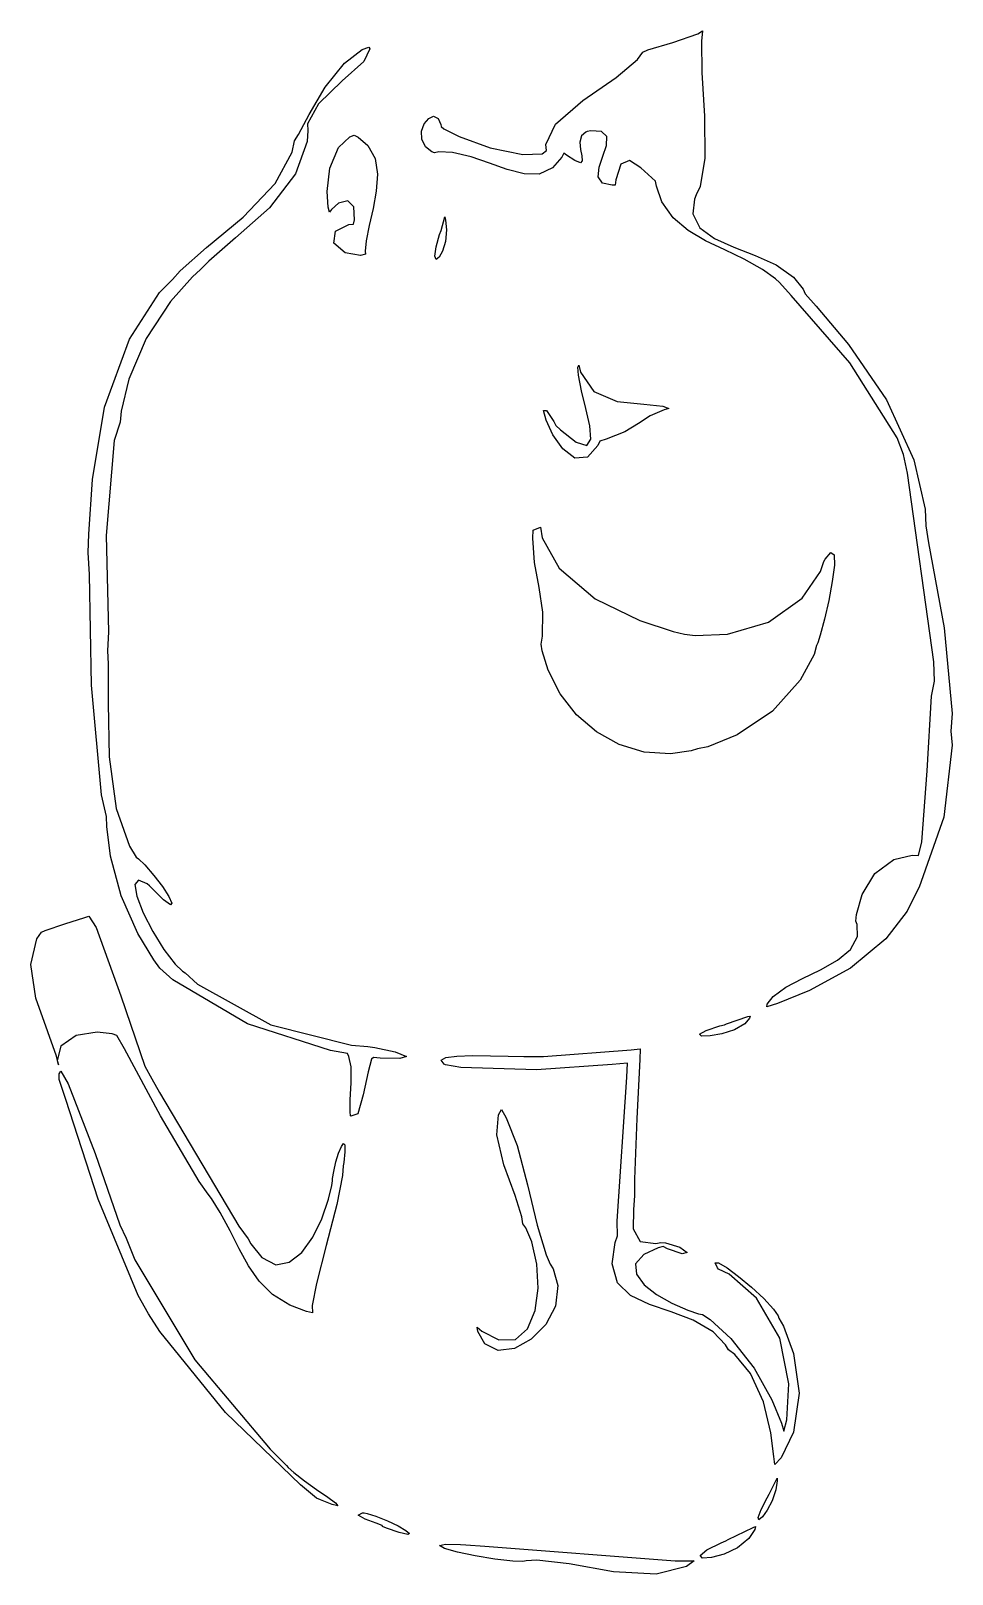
# Model space of a CAD drawing. Extents: x 1.76 to 3.04, y 6.07 to 8.22.
import ezdxf

# ---------------------------------------------------------------- set-up
doc = ezdxf.new("R2010")
doc.units = 0
doc.layers.get('0').update_dxf_attribs({"linetype": 'CONTINUOUS'})

msp = doc.modelspace()

# ---------------------------------------------------------------- linework, layer by layer
at = {"color": 33}
for points in [[(2.69407, 8.2156), (2.69249, 8.20133), (2.69314, 8.15776), (2.69694, 8.097), (2.69715, 8.03857), (2.69065, 7.99929), (2.68539, 7.98763), (2.68283, 7.98161), (2.68078, 7.96104), (2.69049, 7.94151), (2.71067, 7.92686), (2.73757, 7.91487), (2.76736, 7.90343), (2.79633, 7.89019), (2.82064, 7.8731), (2.8341, 7.85622), (2.83658, 7.84983), (2.85215, 7.83268), (2.89686, 7.77924), (2.94971, 7.70253), (2.98796, 7.61888), (3.00379, 7.55029), (3.00467, 7.52724), (3.00831, 7.50353), (3.03022, 7.38542), (3.04113, 7.26617), (3.03933, 7.24192), (3.04118, 7.222), (3.02968, 7.12224), (2.99511, 7.02453), (2.98546, 7.00558), (2.97851, 6.99138), (2.94879, 6.95285), (2.89974, 6.912), (2.84304, 6.88113), (2.7985, 6.86317), (2.78336, 6.85818), (2.78413, 6.86214), (2.79221, 6.87283), (2.80994, 6.88574), (2.83306, 6.89785), (2.85813, 6.91), (2.88157, 6.92318), (2.8999, 6.93821), (2.90961, 6.956), (2.90924, 6.97265), (2.90728, 6.97743), (2.90821, 6.98682), (2.91596, 7.01438), (2.93365, 7.04394), (2.9599, 7.0631), (2.98574, 7.06933), (2.99425, 7.0689), (2.99918, 7.08762), (3.00657, 7.18658), (3.01238, 7.29031), (3.01654, 7.31142), (3.01585, 7.33789), (2.97894, 7.60058), (2.97368, 7.62646), (2.96485, 7.64963), (2.89899, 7.7539), (2.81754, 7.84765), (2.801, 7.86556), (2.79568, 7.87061), (2.77767, 7.88362), (2.75179, 7.89828), (2.72487, 7.91108), (2.6984, 7.92378), (2.67404, 7.93804), (2.65326, 7.95551), (2.63769, 7.97786), (2.62993, 7.9994), (2.62885, 8.00678), (2.62369, 8.01133), (2.60846, 8.02513), (2.59229, 8.03543), (2.5804, 8.03), (2.57374, 8.00846), (2.57281, 8.00108), (2.56842, 8.00082), (2.55496, 8.00358), (2.54878, 8.01264), (2.55029, 8.02604), (2.55544, 8.04139), (2.56039, 8.05638), (2.56104, 8.06858), (2.5535, 8.07579), (2.53857, 8.07639), (2.53381, 8.07553), (2.53157, 8.07471), (2.52599, 8.06944), (2.52354, 8.06065), (2.52431, 8.05078), (2.52615, 8.04167), (2.52686, 8.03489), (2.52431, 8.03212), (2.51644, 8.03515), (2.50472, 8.04286), (2.50103, 8.04557), (2.49821, 8.03999), (2.48562, 8.02513), (2.46707, 8.0165), (2.44586, 8.01665), (2.42258, 8.02274), (2.39789, 8.03168), (2.37235, 8.04058), (2.34657, 8.04633), (2.32731, 8.04715), (2.32118, 8.04606), (2.31782, 8.04747), (2.30892, 8.05447), (2.30354, 8.06511), (2.30344, 8.07633), (2.30718, 8.08649), (2.31326, 8.09386), (2.32015, 8.09685), (2.32633, 8.09369), (2.32992, 8.08561), (2.3304, 8.08279), (2.33415, 8.07921), (2.35562, 8.06862), (2.39871, 8.053), (2.44428, 8.04378), (2.47114, 8.04476), (2.47732, 8.04904), (2.47601, 8.05757), (2.48981, 8.08578), (2.52778, 8.11854), (2.57389, 8.15082), (2.60379, 8.17572), (2.61106, 8.18593), (2.61778, 8.18907), (2.65294, 8.19922), (2.68761, 8.21149), (2.69407, 8.2156)], [(2.22982, 8.19314), (2.23161, 8.19049), (2.22293, 8.17285), (2.19287, 8.14621), (2.1601, 8.11399), (2.14486, 8.0861), (2.14497, 8.07682), (2.1441, 8.06168), (2.12825, 8.01682), (2.09185, 7.96946), (2.04476, 7.92757), (2.00749, 7.89546), (1.99599, 7.88385), (1.98469, 7.87364), (1.95437, 7.83925), (1.92046, 7.78787), (1.89643, 7.73144), (1.88574, 7.68674), (1.88444, 7.67165), (1.87588, 7.64611), (1.86481, 7.51389), (1.86794, 7.37993), (1.86649, 7.35346), (1.8674, 7.33524), (1.86746, 7.28039), (1.86876, 7.20617), (1.87885, 7.13396), (1.89703, 7.08197), (1.90642, 7.06668), (1.90961, 7.06429), (1.91846, 7.05567), (1.93121, 7.04113), (1.94293, 7.02567), (1.95182, 7.01193), (1.95622, 7.00256), (1.95437, 7.00011), (1.94456, 7.00732), (1.92974, 7.02175), (1.92507, 7.02669), (1.92165, 7.02929), (1.90967, 7.03461), (1.9044, 7.02854), (1.90722, 7.0121), (1.91618, 6.9891), (1.92942, 6.96322), (1.94482, 6.93821), (1.96061, 6.91775), (1.97071, 6.90771), (1.97472, 6.90554), (1.99197, 6.88981), (2.09358, 6.83339), (2.20606, 6.80512), (2.22874, 6.80339), (2.23822, 6.80181), (2.2666, 6.79563), (2.28233, 6.78944), (2.27317, 6.78635), (2.24556, 6.787), (2.23643, 6.78771), (2.23372, 6.78538), (2.22911, 6.76812), (2.22228, 6.73583), (2.21457, 6.70931), (2.20514, 6.70617), (2.20454, 6.70697), (2.20389, 6.71246), (2.2041, 6.72917), (2.20546, 6.75276), (2.20529, 6.77512), (2.20242, 6.78944), (2.20019, 6.79346), (2.17665, 6.79779), (2.06119, 6.83469), (1.95731, 6.89572), (1.93956, 6.91211), (1.93087, 6.9235), (1.90858, 6.96039), (1.88547, 7.01281), (1.87082, 7.06765), (1.86546, 7.10932), (1.86524, 7.12321), (1.85813, 7.15315), (1.84435, 7.30578), (1.84147, 7.45953), (1.83979, 7.49007), (1.8405, 7.51546), (1.84571, 7.59158), (1.86247, 7.69239), (1.89714, 7.78694), (1.93907, 7.85183), (1.95682, 7.86968), (1.96756, 7.88189), (2.00444, 7.91433), (2.05544, 7.95649), (2.09961, 8.00347), (2.12326, 8.0471), (2.12679, 8.06261), (2.13211, 8.07161), (2.14708, 8.09924), (2.16928, 8.13726), (2.19596, 8.17057), (2.22054, 8.18951), (2.22982, 8.19314)], [(2.20985, 8.07036), (2.215, 8.06793), (2.22862, 8.05638), (2.23861, 8.03792), (2.24186, 8.01633), (2.24024, 7.99278), (2.23583, 7.96864), (2.23053, 7.9451), (2.22635, 7.92339), (2.22493, 7.90944), (2.22526, 7.90483), (2.21864, 7.90338), (2.1971, 7.90668), (2.18143, 7.92057), (2.18354, 7.93713), (2.20226, 7.9464), (2.20876, 7.94694), (2.2099, 7.95275), (2.20936, 7.97086), (2.2009, 7.97939), (2.18804, 7.97586), (2.17796, 7.96707), (2.17546, 7.96354), (2.17356, 7.97043), (2.17199, 7.99224), (2.17578, 8.02463), (2.18799, 8.05317), (2.20361, 8.06831), (2.20985, 8.07036)], [(2.33572, 7.95682), (2.33681, 7.95247), (2.33806, 7.93881), (2.33653, 7.92253), (2.33268, 7.90935), (2.3279, 7.90067), (2.32383, 7.89785), (2.32189, 7.90224), (2.32357, 7.91521), (2.32844, 7.93251), (2.3304, 7.9381), (2.33572, 7.95682)], [(2.52229, 7.7506), (2.52458, 7.74083), (2.54281, 7.71397), (2.57514, 7.70025), (2.61225, 7.69667), (2.639, 7.69347), (2.64714, 7.69037), (2.64051, 7.68847), (2.62147, 7.68024), (2.60519, 7.6696), (2.58599, 7.6581), (2.56017, 7.64774), (2.55138, 7.64512), (2.54844, 7.63894), (2.53407, 7.62294), (2.51628, 7.62158), (2.49968, 7.63422), (2.48583, 7.65403), (2.4764, 7.6741), (2.47287, 7.68756), (2.47694, 7.6875), (2.48719, 7.67231), (2.49018, 7.66699), (2.49669, 7.66075), (2.51812, 7.64378), (2.53331, 7.63878), (2.53874, 7.64774), (2.53728, 7.66635), (2.53196, 7.69021), (2.52572, 7.71511), (2.52149, 7.73671), (2.52089, 7.74778), (2.52229, 7.7506)], [(2.46853, 7.52522), (2.47086, 7.51042), (2.49468, 7.46853), (2.54492, 7.42567), (2.6071, 7.39546), (2.65338, 7.38032), (2.66917, 7.37663), (2.68371, 7.37457), (2.72868, 7.37651), (2.78569, 7.39307), (2.83279, 7.42665), (2.85835, 7.46382), (2.86268, 7.47749), (2.86469, 7.4809), (2.8725, 7.49007), (2.87706, 7.48703), (2.87739, 7.47233), (2.87451, 7.44982), (2.86957, 7.4235), (2.86356, 7.39729), (2.85758, 7.37517), (2.85428, 7.36436), (2.85275, 7.36094), (2.84939, 7.34831), (2.83008, 7.31267), (2.79156, 7.26969), (2.74224, 7.23639), (2.70139, 7.21994), (2.68728, 7.21729), (2.67822, 7.21446), (2.64962, 7.21035), (2.61296, 7.21257), (2.57824, 7.22304), (2.5465, 7.24067), (2.51872, 7.26449), (2.49599, 7.29346), (2.47928, 7.3265), (2.47108, 7.35351), (2.46967, 7.36268), (2.47131, 7.37364), (2.472, 7.40712), (2.4669, 7.44146), (2.46044, 7.47607), (2.45817, 7.5101), (2.45876, 7.52132), (2.46853, 7.52522)], [(1.84044, 6.9846), (1.85107, 6.96853), (1.88531, 6.87369), (1.91835, 6.77593), (1.92844, 6.7584), (1.93892, 6.73936), (2.04943, 6.55328), (2.06228, 6.5356), (2.06603, 6.5286), (2.08143, 6.50956), (2.10069, 6.49968), (2.11942, 6.5031), (2.13683, 6.51682), (2.15224, 6.53797), (2.16488, 6.56358), (2.17415, 6.59076), (2.17854, 6.61003), (2.17931, 6.61649), (2.17958, 6.61974), (2.18121, 6.62944), (2.18431, 6.64279), (2.18804, 6.65483), (2.19179, 6.66396), (2.19488, 6.6684), (2.19678, 6.66656), (2.19683, 6.65668), (2.19521, 6.64193), (2.1945, 6.63704), (2.19347, 6.62358), (2.18549, 6.58356), (2.17074, 6.52647), (2.15713, 6.47364), (2.15132, 6.44287), (2.15158, 6.43267), (2.14356, 6.43457), (2.12022, 6.44336), (2.09608, 6.45833), (2.07742, 6.47689), (2.06256, 6.49826), (2.04975, 6.52175), (2.03733, 6.54671), (2.02344, 6.57232), (2.01112, 6.59179), (2.00657, 6.59788), (1.99425, 6.61529), (1.94032, 6.7066), (1.89008, 6.79997), (1.87967, 6.81836), (1.87326, 6.82086), (1.85215, 6.82314), (1.82297, 6.81853), (1.80176, 6.80376), (1.79671, 6.78369), (1.79829, 6.77789), (1.79568, 6.78961), (1.78353, 6.82362), (1.76682, 6.87056), (1.76004, 6.91721), (1.76856, 6.95275), (1.77501, 6.96213), (1.78011, 6.96468), (1.8074, 6.97396), (1.83507, 6.98242), (1.84044, 6.9846)], [(2.76031, 6.84554), (2.7596, 6.84256), (2.75271, 6.83464), (2.73833, 6.82639), (2.72097, 6.82081), (2.70454, 6.81793), (2.69282, 6.81771), (2.68972, 6.82026), (2.699, 6.82553), (2.7181, 6.83182), (2.72461, 6.8335), (2.7276, 6.83447), (2.75722, 6.84478), (2.76031, 6.84554)], [(2.60726, 6.79986), (2.60682, 6.78494), (2.60292, 6.70318), (2.59944, 6.61871), (2.59928, 6.60243), (2.59956, 6.59586), (2.59793, 6.57596), (2.59754, 6.54969), (2.60726, 6.53185), (2.62929, 6.52908), (2.63601, 6.53065), (2.64274, 6.52994), (2.66271, 6.52425), (2.6729, 6.51682), (2.66553, 6.51492), (2.64556, 6.52181), (2.63938, 6.5249), (2.63238, 6.523), (2.61247, 6.51389), (2.60101, 6.50076), (2.60211, 6.48643), (2.61279, 6.47194), (2.63026, 6.45817), (2.65147, 6.44601), (2.67367, 6.43647), (2.68869, 6.43153), (2.69385, 6.43039), (2.70454, 6.42329), (2.7334, 6.39692), (2.76585, 6.35601), (2.79053, 6.31179), (2.80371, 6.27935), (2.80692, 6.26818), (2.81108, 6.28401), (2.81418, 6.3341), (2.80154, 6.39774), (2.76893, 6.45296), (2.7309, 6.48633), (2.71636, 6.49354), (2.71485, 6.4955), (2.71153, 6.50228), (2.71631, 6.50222), (2.72814, 6.49533), (2.74431, 6.48351), (2.76221, 6.46869), (2.77924, 6.45275), (2.79281, 6.43772), (2.7991, 6.42876), (2.80024, 6.4254), (2.80686, 6.41407), (2.82047, 6.37625), (2.82835, 6.32086), (2.82075, 6.26687), (2.80328, 6.23096), (2.79454, 6.22185), (2.79329, 6.23292), (2.7889, 6.266), (2.77903, 6.30908), (2.76079, 6.34847), (2.73893, 6.37468), (2.73014, 6.38129), (2.72624, 6.38829), (2.70893, 6.40614), (2.68121, 6.42264), (2.65044, 6.43431), (2.62028, 6.44456), (2.59412, 6.45682), (2.57563, 6.47456), (2.56831, 6.50114), (2.57254, 6.53082), (2.57574, 6.54004), (2.57547, 6.56017), (2.58903, 6.76031), (2.58963, 6.78022), (2.56862, 6.77806), (2.46332, 6.77061), (2.35781, 6.77419), (2.33675, 6.77746), (2.3349, 6.77854), (2.33062, 6.78396), (2.33692, 6.78792), (2.35249, 6.78993), (2.37424, 6.79053), (2.39903, 6.79025), (2.42383, 6.78965), (2.44547, 6.78917), (2.45703, 6.78917), (2.46089, 6.78939), (2.47314, 6.78933), (2.59506, 6.79856), (2.60726, 6.79986)], [(1.80171, 6.76893), (1.81207, 6.75136), (1.84944, 6.65451), (1.88379, 6.55524), (1.89268, 6.53646), (1.90483, 6.50635), (1.98807, 6.36729), (2.09272, 6.24328), (2.11561, 6.2206), (2.11768, 6.21789), (2.12554, 6.21078), (2.14057, 6.19917), (2.15739, 6.18728), (2.1729, 6.1766), (2.18381, 6.16851), (2.18701, 6.16456), (2.17919, 6.16618), (2.16271, 6.17258), (2.15728, 6.17486), (2.13519, 6.19342), (2.03049, 6.29428), (1.93918, 6.4069), (1.92378, 6.43137), (1.90918, 6.45676), (1.85351, 6.59104), (1.8086, 6.7296), (1.79937, 6.75706), (1.79949, 6.76531), (1.80171, 6.76893)], [(2.41439, 6.7156), (2.42117, 6.70394), (2.43608, 6.66553), (2.45079, 6.61062), (2.46419, 6.55447), (2.47651, 6.51357), (2.48204, 6.50054), (2.48617, 6.49414), (2.49274, 6.47092), (2.48958, 6.44217), (2.47613, 6.41644), (2.456, 6.39611), (2.43278, 6.38336), (2.41004, 6.38043), (2.39144, 6.38954), (2.38167, 6.40679), (2.38053, 6.41292), (2.38715, 6.40739), (2.41086, 6.39507), (2.43419, 6.39567), (2.4509, 6.41069), (2.46115, 6.43593), (2.46533, 6.46724), (2.46371, 6.50054), (2.45654, 6.53168), (2.44824, 6.55106), (2.44422, 6.55653), (2.44282, 6.56651), (2.43338, 6.59576), (2.41797, 6.63861), (2.40821, 6.68024), (2.41021, 6.70828), (2.41439, 6.7156)], [(2.79764, 6.20307), (2.79775, 6.19906), (2.7959, 6.18679), (2.79075, 6.17133), (2.78401, 6.15821), (2.77735, 6.14899), (2.77257, 6.14507), (2.77138, 6.14806), (2.7755, 6.1594), (2.78375, 6.17546), (2.78678, 6.18061), (2.78765, 6.18251), (2.79671, 6.20122), (2.79764, 6.20307)], [(2.22347, 6.15474), (2.22754, 6.15381), (2.23969, 6.14996), (2.25608, 6.14344), (2.27067, 6.1365), (2.28157, 6.13021), (2.28674, 6.12582), (2.28435, 6.12446), (2.27235, 6.12733), (2.25467, 6.1334), (2.24886, 6.13558), (2.24837, 6.13693), (2.24013, 6.1404), (2.22499, 6.14606), (2.21539, 6.15121), (2.22136, 6.15451), (2.22347, 6.15474)], [(2.7679, 6.13569), (2.76676, 6.13124), (2.75863, 6.11897), (2.74274, 6.10612), (2.72407, 6.09722), (2.70654, 6.09239), (2.69413, 6.09174), (2.69069, 6.09538), (2.70019, 6.10331), (2.71983, 6.11301), (2.72657, 6.11572), (2.72993, 6.11746), (2.76443, 6.13411), (2.7679, 6.13569)], [(2.68257, 6.08772), (2.6716, 6.07997), (2.62972, 6.06939), (2.57026, 6.07275), (2.50846, 6.08361), (2.46354, 6.08871), (2.44879, 6.08768), (2.44417, 6.08713), (2.43018, 6.08757), (2.40517, 6.09022), (2.3781, 6.09467), (2.35331, 6.09993), (2.33524, 6.10508), (2.32818, 6.10915), (2.33653, 6.11111), (2.35769, 6.11062), (2.36475, 6.11008), (2.39117, 6.10813), (2.65608, 6.08768), (2.68257, 6.08772)]]:
    msp.add_lwpolyline(points, close=True, dxfattribs=at)

doc.saveas('drawing.dxf')
